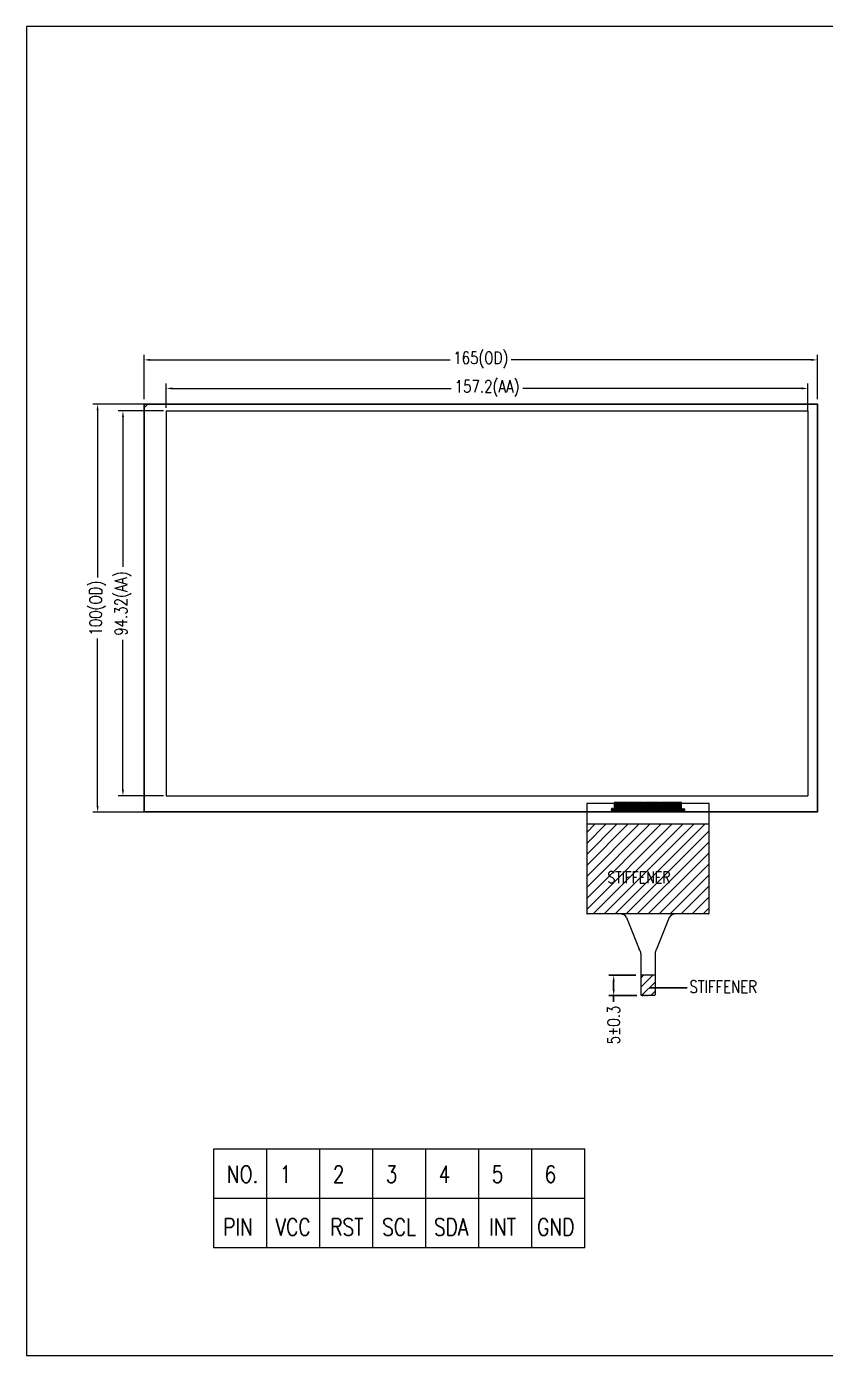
# Model space of a CAD drawing. Header units: millimetres. Extents: x 890 to 1366, y -60 to 266.
# Drawn here: x 889.9 to 1085.6, y -60.2 to 265.6 of the extents above; entities that cross this region are included whole.
import ezdxf

# ---------------------------------------------------------------- set-up
doc = ezdxf.new("R2010")
doc.units = ezdxf.units.MM
doc.header["$PDMODE"] = 3
doc.layers.get('0').update_dxf_attribs({"lineweight": 25})
doc.layers.add('1', color=2, linetype='Continuous', lineweight=5)
doc.layers.add('Dim', color=3, linetype='Continuous', lineweight=5)
for name, color, linetype in [('FPC', 3, 'Continuous'), ('ITO', 6, 'Continuous'), ('ito2', 10, 'Continuous'), ('Metal', 2, 'Continuous')]:
    doc.layers.add(name, color=color, linetype=linetype)
doc.styles.add('Romans', font='romans.shx', dxfattribs={"width": 0.8})
doc.dimstyles.new('Sintek', dxfattribs={"dimtxt": 3, "dimasz": 1.5, "dimexe": 1.2, "dimexo": 1.2, "dimgap": 0.575, "dimtad": 0, "dimdec": 4, "dimdsep": 46, "dimtxsty": 'Romans', "dimcen": 0, "dimclrd": 5, "dimclre": 5, "dimadec": 0, "dimazin": 2, "dimtfac": 0.7, "dimtdec": 4, "dimtofl": 0, "dimtmove": 0, "dimatfit": 3, "dimfxl": 1, "dimlwd": -1, "dimlwe": -1, "dimarcsym": 0})

# ---------------------------------------------------------------- blocks, each defined once
blk = doc.blocks.new('*D2')
at = {"layer": 'Defpoints', "color": 0, "lineweight": 18}
for p in [(1083.68, 183.88), (918.68, 173.05), (1083.68, 173.05)]:
    blk.add_point(p, dxfattribs=at)
at = {"layer": 'Dim', "color": 5}
for p, q in [((918.68, 174.25), (918.68, 185.08)), ((920.18, 183.88), (993.69, 183.88)), ((1082.18, 183.88), (1008.67, 183.88)), ((1083.68, 174.25), (1083.68, 185.08))]:
    blk.add_line(p, q, dxfattribs=at)
at = {"layer": 'Dim', "color": 5, "lineweight": 18}
for points in [[(920.18, 184.13), (920.18, 183.63), (918.68, 183.88)], [(1082.18, 184.13), (1082.18, 183.63), (1083.68, 183.88)]]:
    blk.add_solid(points, dxfattribs=at)
at = {"layer": 'Dim', "color": 0, "lineweight": 18, "insert": (1001.18, 183.88), "char_height": 3, "attachment_point": 5, "style": 'Romans'}
blk.add_mtext('165(OD)', dxfattribs=at)
blk = doc.blocks.new('*D3')
at = {"layer": 'Defpoints', "color": 0, "lineweight": 18}
for p in [(921.68, 173.05), (907.3, 73.05), (921.68, 73.05)]:
    blk.add_point(p, dxfattribs=at)
at = {"layer": 'Dim', "color": 5}
for p, q in [((920.48, 173.05), (906.1, 173.05)), ((907.3, 171.55), (907.3, 130.54)), ((907.3, 74.55), (907.3, 115.57)), ((920.48, 73.05), (906.1, 73.05))]:
    blk.add_line(p, q, dxfattribs=at)
at = {"layer": 'Dim', "color": 5, "lineweight": 18}
for points in [[(907.05, 171.55), (907.55, 171.55), (907.3, 173.05)], [(907.05, 74.55), (907.55, 74.55), (907.3, 73.05)]]:
    blk.add_solid(points, dxfattribs=at)
at = {"layer": 'Dim', "color": 0, "lineweight": 18, "insert": (907.3, 123.05), "char_height": 3, "attachment_point": 5, "rotation": 90, "style": 'Romans'}
blk.add_mtext('100(OD)', dxfattribs=at)
blk = doc.blocks.new('*D0')
at = {"layer": 'Defpoints', "color": 0, "lineweight": 18}
for p in [(924.63, 171.35), (913.51, 77.03), (924.68, 77.03)]:
    blk.add_point(p, dxfattribs=at)
at = {"layer": 'Dim', "color": 5}
for p, q in [((923.43, 171.35), (912.31, 171.35)), ((913.51, 169.85), (913.51, 133.17)), ((913.51, 78.53), (913.51, 115.22)), ((923.48, 77.03), (912.31, 77.03))]:
    blk.add_line(p, q, dxfattribs=at)
at = {"layer": 'Dim', "color": 5, "lineweight": 18}
for points in [[(913.26, 169.85), (913.76, 169.85), (913.51, 171.35)], [(913.26, 78.53), (913.76, 78.53), (913.51, 77.03)]]:
    blk.add_solid(points, dxfattribs=at)
at = {"layer": 'Dim', "color": 0, "lineweight": 18, "insert": (913.51, 124.19), "char_height": 3, "attachment_point": 5, "rotation": 90, "style": 'Romans'}
blk.add_mtext('94.32(AA)', dxfattribs=at)
blk = doc.blocks.new('*D1')
at = {"layer": 'Defpoints', "color": 0, "lineweight": 18}
for p in [(1081.32, 176.88), (924.12, 170.91), (1081.32, 170.05)]:
    blk.add_point(p, dxfattribs=at)
at = {"layer": 'Dim', "color": 5}
for p, q in [((924.12, 172.11), (924.12, 178.08)), ((925.62, 176.88), (993.92, 176.88)), ((1079.82, 176.88), (1011.52, 176.88)), ((1081.32, 171.25), (1081.32, 178.08))]:
    blk.add_line(p, q, dxfattribs=at)
at = {"layer": 'Dim', "color": 5, "lineweight": 18}
for points in [[(925.62, 177.13), (925.62, 176.63), (924.12, 176.88)], [(1079.82, 177.13), (1079.82, 176.63), (1081.32, 176.88)]]:
    blk.add_solid(points, dxfattribs=at)
at = {"layer": 'Dim', "color": 0, "lineweight": 18, "insert": (1002.72, 176.88), "char_height": 3, "attachment_point": 5, "style": 'Romans'}
blk.add_mtext('157.2(AA)', dxfattribs=at)
blk = doc.blocks.new('*D11')
at = {"layer": 'Defpoints', "color": 0, "lineweight": 18}
for p in [(1040.39, 33.05), (1033.75, 28.05), (1040.61, 28.05)]:
    blk.add_point(p, dxfattribs=at)
at = {"layer": 'ITO', "color": 5}
for p, q in [((1039.19, 33.05), (1032.55, 33.05)), ((1033.75, 31.55), (1033.75, 29.55)), ((1039.41, 28.05), (1032.55, 28.05)), ((1033.75, 28.05), (1033.75, 26.55))]:
    blk.add_line(p, q, dxfattribs=at)
at = {"layer": 'ITO', "color": 5, "lineweight": 18}
for points in [[(1033.5, 31.55), (1034, 31.55), (1033.75, 33.05)], [(1033.5, 29.55), (1034, 29.55), (1033.75, 28.05)]]:
    blk.add_solid(points, dxfattribs=at)
at = {"layer": 'ITO', "color": 0, "lineweight": 18, "insert": (1033.75, 20.84), "char_height": 3, "attachment_point": 5, "rotation": 90, "style": 'Romans'}
blk.add_mtext('5%%p0.3', dxfattribs=at)

msp = doc.modelspace()

# ---------------------------------------------------------------- hatches: boundary and pattern name
at = {"layer": 'ITO', "lineweight": 18}
h = msp.add_hatch(dxfattribs=at)
h.set_pattern_fill('ANSI31', color=256, scale=0.6, style=0)
h.paths.add_polyline_path([(1057.14332, 70.05453), (1027.14332, 70.05453), (1027.14332, 48.25453, 0.414213562), (1027.34332, 48.05453), (1035.30361, 48.05453), (1056.15591, 48.05453), (1056.94332, 48.05453, 0.414213562), (1057.14332, 48.25453)])
h = msp.add_hatch(dxfattribs=at)
h.set_pattern_fill('ANSI31', color=256, scale=0.5, style=0)
h.paths.add_polyline_path([(1043.89332, 33.05453), (1040.39332, 33.05453), (1040.39332, 28.25453, 0.414213562), (1040.59332, 28.05453), (1043.69332, 28.05453, 0.414213562), (1043.89332, 28.25453)])

# ---------------------------------------------------------------- linework, layer by layer
msp.add_lwpolyline([(918.68102, 73.05453), (918.68102, 173.05453), (1083.68102, 173.05453), (1083.68102, 73.05453)], close=True)
at = {"layer": '1', "color": 4}
for p, q in [((889.90356, 265.58236), (889.90356, -60.15532)), ((1365.85282, 265.58236), (889.90356, 265.58236)), ((889.90356, -60.15532), (1365.85282, -60.15532))]:
    msp.add_line(p, q, dxfattribs=at)
at = {"layer": 'FPC', "lineweight": 18}
for p, q in [((1057.14332, 75.15453), (1027.14332, 75.15453)), ((1027.14332, 75.15453), (1027.14332, 48.25453)), ((1057.14332, 48.25453), (1057.14332, 75.15453)), ((1035.30361, 48.05453), (1027.34332, 48.05453)), ((1036.93327, 47.21392), (1040.02299, 39.43858)), ((1047.35337, 47.21392), (1044.26366, 39.43858)), ((1056.94332, 48.05453), (1048.98304, 48.05453)), ((1040.39332, 38.27918), (1040.39332, 28.25453)), ((1043.89332, 38.27918), (1043.89332, 28.25453)), ((1043.89332, 33.05453), (1040.39332, 33.05453)), ((1043.69332, 28.05453), (1040.59332, 28.05453)), ((1040.76832, 28.05453), (1041.01832, 28.05453)), ((1041.26832, 28.05453), (1041.51832, 28.05453)), ((1041.76832, 28.05453), (1042.01832, 28.05453)), ((1042.51832, 28.05453), (1042.26832, 28.05453)), ((1043.01832, 28.05453), (1042.76832, 28.05453)), ((1043.51832, 28.05453), (1043.26832, 28.05453))]:
    msp.add_line(p, q, dxfattribs=at)
for centre, radius, start, end in [((1027.34332, 48.25453), 0.2, 180, 270), ((1035.30361, 46.05453), 2, 35.4292711, 90), ((1048.98304, 46.05453), 2, 90, 144.5707289), ((1056.94332, 48.25453), 0.2, 270, 0), ((1038.39332, 38.27918), 2, 0, 35.4292711), ((1045.89332, 38.27918), 2, 144.5707289, 180), ((1040.59332, 28.25453), 0.2, 180, 270), ((1043.69332, 28.25453), 0.2, 270, 0)]:
    msp.add_arc(centre, radius, start, end, dxfattribs=at)
at = {"layer": 'ITO', "lineweight": 18}
for p, q in [((924.12102, 171.35453), (1081.32102, 171.35453)), ((924.12102, 171.35453), (924.12102, 77.03453)), ((1081.32102, 171.35453), (1081.32102, 77.03453)), ((924.12102, 77.03453), (1081.32102, 77.03453)), ((1056.15591, 48.05453), (1030.12939, 48.05453)), ((935.78903, -9.51825), (1026.65221, -9.51825)), ((935.78903, -33.80842), (935.78903, -9.51825)), ((948.76948, -33.80842), (948.76948, -9.51825)), ((961.74994, -33.80842), (961.74994, -9.51825)), ((974.73039, -33.80842), (974.73039, -9.51825)), ((987.71085, -33.80842), (987.71085, -9.51825)), ((1000.6913, -33.80842), (1000.6913, -9.51825)), ((1013.67175, -33.80842), (1013.67175, -9.51825)), ((1026.65221, -33.80842), (1026.65221, -9.51825)), ((1026.65221, -21.66334), (935.78903, -21.66334)), ((1026.65221, -33.80842), (935.78903, -33.80842))]:
    msp.add_line(p, q, dxfattribs=at)
msp.add_lwpolyline([(918.68102, 173.05453), (1083.68102, 173.05453), (1083.68102, 73.05453), (918.68102, 73.05453)], close=True, dxfattribs=at)
msp.add_lwpolyline([(1057.14332, 70.05453), (1027.14332, 70.05453)], dxfattribs=at)
at = {"layer": 'ito2', "lineweight": 18}
for p, q in [((1034.62602, 75.35953), (1034.62102, 75.35953)), ((1034.62102, 75.35953), (1034.62102, 73.35453)), ((1034.78102, 75.35953), (1034.77602, 75.35953)), ((1034.78102, 73.35453), (1034.78102, 75.35953)), ((1034.86602, 75.35953), (1034.86102, 75.35953)), ((1034.86102, 75.35953), (1034.86102, 73.35453)), ((1035.02102, 75.35953), (1035.01602, 75.35953)), ((1035.02102, 73.35453), (1035.02102, 75.35953)), ((1035.10102, 73.35453), (1035.10102, 75.35953)), ((1035.10102, 75.35953), (1035.10602, 75.35953)), ((1035.25602, 75.35953), (1035.26102, 75.35953)), ((1035.26102, 75.35953), (1035.26102, 73.35453)), ((1035.34102, 73.35453), (1035.34102, 75.35953)), ((1035.34102, 75.35953), (1035.34602, 75.35953)), ((1035.49602, 75.35953), (1035.50102, 75.35953)), ((1035.50102, 75.35953), (1035.50102, 73.35453)), ((1035.58102, 73.35453), (1035.58102, 75.35953)), ((1035.58102, 75.35953), (1035.58602, 75.35953)), ((1035.73602, 75.35953), (1035.74102, 75.35953)), ((1035.74102, 75.35953), (1035.74102, 73.35453)), ((1035.82102, 73.35453), (1035.82102, 75.35953)), ((1035.82102, 75.35953), (1035.82602, 75.35953)), ((1035.97602, 75.35953), (1035.98102, 75.35953)), ((1035.98102, 75.35953), (1035.98102, 73.35453)), ((1036.06102, 73.35453), (1036.06102, 75.35953)), ((1036.06102, 75.35953), (1036.06602, 75.35953)), ((1036.21602, 75.35953), (1036.22102, 75.35953)), ((1036.22102, 75.35953), (1036.22102, 73.35453)), ((1036.30102, 73.35453), (1036.30102, 75.35953)), ((1036.30102, 75.35953), (1036.30602, 75.35953)), ((1036.45602, 75.35953), (1036.46102, 75.35953)), ((1036.46102, 75.35953), (1036.46102, 73.35453)), ((1036.54102, 73.35453), (1036.54102, 75.35953)), ((1036.54102, 75.35953), (1036.54602, 75.35953)), ((1036.69602, 75.35953), (1036.70102, 75.35953)), ((1036.70102, 75.35953), (1036.70102, 73.35453)), ((1036.78102, 73.35453), (1036.78102, 75.35953)), ((1036.78102, 75.35953), (1036.78602, 75.35953)), ((1036.93602, 75.35953), (1036.94102, 75.35953)), ((1036.94102, 75.35953), (1036.94102, 73.35453)), ((1037.02102, 73.35453), (1037.02102, 75.35953)), ((1037.02102, 75.35953), (1037.02602, 75.35953)), ((1037.17602, 75.35953), (1037.18102, 75.35953)), ((1037.18102, 75.35953), (1037.18102, 73.35453)), ((1037.26102, 73.35453), (1037.26102, 75.35953)), ((1037.26102, 75.35953), (1037.26602, 75.35953)), ((1037.41602, 75.35953), (1037.42102, 75.35953)), ((1037.42102, 75.35953), (1037.42102, 73.35453)), ((1037.50102, 73.35453), (1037.50102, 75.35953)), ((1037.50102, 75.35953), (1037.50602, 75.35953)), ((1037.65602, 75.35953), (1037.66102, 75.35953)), ((1037.66102, 75.35953), (1037.66102, 73.35453)), ((1037.74102, 73.35453), (1037.74102, 75.35953)), ((1037.74102, 75.35953), (1037.74602, 75.35953)), ((1037.89602, 75.35953), (1037.90102, 75.35953)), ((1037.90102, 75.35953), (1037.90102, 73.35453)), ((1037.98102, 73.35453), (1037.98102, 75.35953)), ((1037.98102, 75.35953), (1037.98602, 75.35953)), ((1038.13602, 75.35953), (1038.14102, 75.35953)), ((1038.14102, 75.35953), (1038.14102, 73.35453)), ((1038.22102, 73.35453), (1038.22102, 75.35953)), ((1038.22102, 75.35953), (1038.22602, 75.35953)), ((1038.37602, 75.35953), (1038.38102, 75.35953)), ((1038.38102, 75.35953), (1038.38102, 73.35453)), ((1038.46102, 73.35453), (1038.46102, 75.35953)), ((1038.46102, 75.35953), (1038.46602, 75.35953)), ((1038.61602, 75.35953), (1038.62102, 75.35953)), ((1038.62102, 75.35953), (1038.62102, 73.35453)), ((1038.70102, 73.35453), (1038.70102, 75.35953)), ((1038.70102, 75.35953), (1038.70602, 75.35953)), ((1038.85602, 75.35953), (1038.86102, 75.35953)), ((1038.86102, 75.35953), (1038.86102, 73.35453)), ((1038.94102, 73.35453), (1038.94102, 75.35953)), ((1038.94102, 75.35953), (1038.94602, 75.35953)), ((1039.09602, 75.35953), (1039.10102, 75.35953)), ((1039.10102, 75.35953), (1039.10102, 73.35453)), ((1039.18102, 73.35453), (1039.18102, 75.35953)), ((1039.18102, 75.35953), (1039.18602, 75.35953)), ((1039.33602, 75.35953), (1039.34102, 75.35953)), ((1039.34102, 75.35953), (1039.34102, 73.35453)), ((1039.42102, 73.35453), (1039.42102, 75.35953)), ((1039.42102, 75.35953), (1039.42602, 75.35953)), ((1039.57602, 75.35953), (1039.58102, 75.35953)), ((1039.58102, 75.35953), (1039.58102, 73.35453)), ((1039.66102, 73.35453), (1039.66102, 75.35953)), ((1039.66102, 75.35953), (1039.66602, 75.35953)), ((1039.81602, 75.35953), (1039.82102, 75.35953)), ((1039.82102, 75.35953), (1039.82102, 73.35453)), ((1039.90102, 73.35453), (1039.90102, 75.35953)), ((1039.90102, 75.35953), (1039.90602, 75.35953)), ((1040.05602, 75.35953), (1040.06102, 75.35953)), ((1040.06102, 75.35953), (1040.06102, 73.35453)), ((1040.14602, 75.35953), (1040.14102, 75.35953)), ((1040.14102, 75.35953), (1040.14102, 73.35453)), ((1040.30102, 75.35953), (1040.29602, 75.35953)), ((1040.30102, 73.35453), (1040.30102, 75.35953)), ((1040.38102, 73.35453), (1040.38102, 75.35953)), ((1040.38102, 75.35953), (1040.38602, 75.35953)), ((1040.53602, 75.35953), (1040.54102, 75.35953)), ((1040.54102, 75.35953), (1040.54102, 73.35453)), ((1040.62102, 73.35453), (1040.62102, 75.35953)), ((1040.62102, 75.35953), (1040.62602, 75.35953)), ((1040.77602, 75.35953), (1040.78102, 75.35953)), ((1040.78102, 75.35953), (1040.78102, 73.35453)), ((1040.86102, 73.35453), (1040.86102, 75.35953)), ((1040.86102, 75.35953), (1040.86602, 75.35953)), ((1041.01602, 75.35953), (1041.02102, 75.35953)), ((1041.02102, 75.35953), (1041.02102, 73.35453)), ((1041.10102, 73.35453), (1041.10102, 75.35953)), ((1041.10102, 75.35953), (1041.10602, 75.35953)), ((1041.25602, 75.35953), (1041.26102, 75.35953)), ((1041.26102, 75.35953), (1041.26102, 73.35453)), ((1041.34102, 73.35453), (1041.34102, 75.35953)), ((1041.34102, 75.35953), (1041.34602, 75.35953)), ((1041.49602, 75.35953), (1041.50102, 75.35953)), ((1041.50102, 75.35953), (1041.50102, 73.35453)), ((1041.58102, 73.35453), (1041.58102, 75.35953)), ((1041.58102, 75.35953), (1041.58602, 75.35953)), ((1041.73602, 75.35953), (1041.74102, 75.35953)), ((1041.74102, 75.35953), (1041.74102, 73.35453)), ((1041.82102, 73.35453), (1041.82102, 75.35953)), ((1041.82102, 75.35953), (1041.82602, 75.35953)), ((1041.97602, 75.35953), (1041.98102, 75.35953)), ((1041.98102, 75.35953), (1041.98102, 73.35453)), ((1042.06602, 75.35953), (1042.06102, 75.35953)), ((1042.06102, 75.35953), (1042.06102, 73.35453)), ((1042.22102, 75.35953), (1042.21602, 75.35953)), ((1042.22102, 73.35453), (1042.22102, 75.35953)), ((1042.30602, 75.35953), (1042.30102, 75.35953)), ((1042.30102, 75.35953), (1042.30102, 73.35453)), ((1042.46102, 75.35953), (1042.45602, 75.35953)), ((1042.46102, 73.35453), (1042.46102, 75.35953)), ((1042.54602, 75.35953), (1042.54102, 75.35953)), ((1042.54102, 75.35953), (1042.54102, 73.35453)), ((1042.70102, 75.35953), (1042.69602, 75.35953)), ((1042.70102, 73.35453), (1042.70102, 75.35953)), ((1042.78602, 75.35953), (1042.78102, 75.35953)), ((1042.78102, 75.35953), (1042.78102, 73.35453)), ((1042.94102, 75.35953), (1042.93602, 75.35953)), ((1042.94102, 73.35453), (1042.94102, 75.35953)), ((1043.02602, 75.35953), (1043.02102, 75.35953)), ((1043.02102, 75.35953), (1043.02102, 73.35453)), ((1043.18102, 75.35953), (1043.17602, 75.35953)), ((1043.18102, 73.35453), (1043.18102, 75.35953)), ((1043.26602, 75.35953), (1043.26102, 75.35953)), ((1043.26102, 75.35953), (1043.26102, 73.35453)), ((1043.42102, 75.35953), (1043.41602, 75.35953)), ((1043.42102, 73.35453), (1043.42102, 75.35953)), ((1043.50602, 75.35953), (1043.50102, 75.35953)), ((1043.50102, 75.35953), (1043.50102, 73.35453)), ((1043.66102, 75.35953), (1043.65602, 75.35953)), ((1043.66102, 73.35453), (1043.66102, 75.35953)), ((1043.74602, 75.35953), (1043.74102, 75.35953)), ((1043.74102, 75.35953), (1043.74102, 73.35453)), ((1043.90102, 75.35953), (1043.89602, 75.35953)), ((1043.90102, 73.35453), (1043.90102, 75.35953)), ((1043.98602, 75.35953), (1043.98102, 75.35953)), ((1043.98102, 75.35953), (1043.98102, 73.35453)), ((1044.14102, 75.35953), (1044.13602, 75.35953)), ((1044.14102, 73.35453), (1044.14102, 75.35953)), ((1044.22602, 75.35953), (1044.22102, 75.35953)), ((1044.22102, 75.35953), (1044.22102, 73.35453)), ((1044.38102, 75.35953), (1044.37602, 75.35953)), ((1044.38102, 73.35453), (1044.38102, 75.35953)), ((1044.46602, 75.35953), (1044.46102, 75.35953)), ((1044.46102, 75.35953), (1044.46102, 73.35453)), ((1044.62102, 75.35953), (1044.61602, 75.35953)), ((1044.62102, 73.35453), (1044.62102, 75.35953)), ((1044.70102, 73.35453), (1044.70102, 75.35953)), ((1044.70102, 75.35953), (1044.70602, 75.35953)), ((1044.85602, 75.35953), (1044.86102, 75.35953)), ((1044.86102, 75.35953), (1044.86102, 73.35453)), ((1044.94102, 73.35453), (1044.94102, 75.35953)), ((1044.94102, 75.35953), (1044.94602, 75.35953)), ((1045.09602, 75.35953), (1045.10102, 75.35953)), ((1045.10102, 75.35953), (1045.10102, 73.35453)), ((1045.18102, 73.35453), (1045.18102, 75.35953)), ((1045.18102, 75.35953), (1045.18602, 75.35953)), ((1045.33602, 75.35953), (1045.34102, 75.35953)), ((1045.34102, 75.35953), (1045.34102, 73.35453)), ((1045.42102, 73.35453), (1045.42102, 75.35953)), ((1045.42102, 75.35953), (1045.42602, 75.35953)), ((1045.57602, 75.35953), (1045.58102, 75.35953)), ((1045.58102, 75.35953), (1045.58102, 73.35453)), ((1045.66102, 73.35453), (1045.66102, 75.35953)), ((1045.66102, 75.35953), (1045.66602, 75.35953)), ((1045.81602, 75.35953), (1045.82102, 75.35953)), ((1045.82102, 75.35953), (1045.82102, 73.35453)), ((1045.90102, 73.35453), (1045.90102, 75.35953)), ((1045.90102, 75.35953), (1045.90602, 75.35953)), ((1046.05602, 75.35953), (1046.06102, 75.35953)), ((1046.06102, 75.35953), (1046.06102, 73.35453)), ((1046.14102, 73.35453), (1046.14102, 75.35953)), ((1046.14102, 75.35953), (1046.14602, 75.35953)), ((1046.29602, 75.35953), (1046.30102, 75.35953)), ((1046.30102, 75.35953), (1046.30102, 73.35453)), ((1046.38102, 73.35453), (1046.38102, 75.35953)), ((1046.38102, 75.35953), (1046.38602, 75.35953)), ((1046.53602, 75.35953), (1046.54102, 75.35953)), ((1046.54102, 75.35953), (1046.54102, 73.35453)), ((1046.62102, 73.35453), (1046.62102, 75.35953)), ((1046.62102, 75.35953), (1046.62602, 75.35953)), ((1046.77602, 75.35953), (1046.78102, 75.35953)), ((1046.78102, 75.35953), (1046.78102, 73.35453)), ((1034.62102, 73.35453), (1034.78102, 73.35453)), ((1034.86102, 73.35453), (1035.02102, 73.35453)), ((1035.26102, 73.35453), (1035.10102, 73.35453)), ((1035.50102, 73.35453), (1035.34102, 73.35453)), ((1035.74102, 73.35453), (1035.58102, 73.35453)), ((1035.98102, 73.35453), (1035.82102, 73.35453)), ((1036.22102, 73.35453), (1036.06102, 73.35453)), ((1036.46102, 73.35453), (1036.30102, 73.35453)), ((1036.70102, 73.35453), (1036.54102, 73.35453)), ((1036.94102, 73.35453), (1036.78102, 73.35453)), ((1037.18102, 73.35453), (1037.02102, 73.35453)), ((1037.42102, 73.35453), (1037.26102, 73.35453)), ((1037.66102, 73.35453), (1037.50102, 73.35453)), ((1037.90102, 73.35453), (1037.74102, 73.35453)), ((1038.14102, 73.35453), (1037.98102, 73.35453)), ((1038.38102, 73.35453), (1038.22102, 73.35453)), ((1038.62102, 73.35453), (1038.46102, 73.35453)), ((1038.86102, 73.35453), (1038.70102, 73.35453)), ((1039.10102, 73.35453), (1038.94102, 73.35453)), ((1039.34102, 73.35453), (1039.18102, 73.35453)), ((1039.58102, 73.35453), (1039.42102, 73.35453)), ((1039.82102, 73.35453), (1039.66102, 73.35453)), ((1040.06102, 73.35453), (1039.90102, 73.35453)), ((1040.14102, 73.35453), (1040.30102, 73.35453)), ((1040.54102, 73.35453), (1040.38102, 73.35453)), ((1040.78102, 73.35453), (1040.62102, 73.35453)), ((1041.02102, 73.35453), (1040.86102, 73.35453)), ((1041.26102, 73.35453), (1041.10102, 73.35453)), ((1041.50102, 73.35453), (1041.34102, 73.35453)), ((1041.74102, 73.35453), (1041.58102, 73.35453)), ((1041.98102, 73.35453), (1041.82102, 73.35453)), ((1042.06102, 73.35453), (1042.22102, 73.35453)), ((1042.30102, 73.35453), (1042.46102, 73.35453)), ((1042.54102, 73.35453), (1042.70102, 73.35453)), ((1042.78102, 73.35453), (1042.94102, 73.35453)), ((1043.02102, 73.35453), (1043.18102, 73.35453)), ((1043.26102, 73.35453), (1043.42102, 73.35453)), ((1043.50102, 73.35453), (1043.66102, 73.35453)), ((1043.74102, 73.35453), (1043.90102, 73.35453)), ((1043.98102, 73.35453), (1044.14102, 73.35453)), ((1044.22102, 73.35453), (1044.38102, 73.35453)), ((1044.46102, 73.35453), (1044.62102, 73.35453)), ((1044.86102, 73.35453), (1044.70102, 73.35453)), ((1045.10102, 73.35453), (1044.94102, 73.35453)), ((1045.34102, 73.35453), (1045.18102, 73.35453)), ((1045.58102, 73.35453), (1045.42102, 73.35453)), ((1045.82102, 73.35453), (1045.66102, 73.35453)), ((1046.06102, 73.35453), (1045.90102, 73.35453)), ((1046.30102, 73.35453), (1046.14102, 73.35453)), ((1046.54102, 73.35453), (1046.38102, 73.35453)), ((1046.78102, 73.35453), (1046.62102, 73.35453))]:
    msp.add_line(p, q, dxfattribs=at)
for points in [[(918.73102, 173.00453), (919.63102, 173.00453), (918.73102, 172.10453)], [(1033.90102, 75.35453), (1033.90102, 73.35453), (1034.06102, 73.35453), (1034.06102, 75.35453)], [(1034.14102, 75.35453), (1034.14102, 73.35453), (1034.30102, 73.35453), (1034.30102, 75.35453)], [(1034.38102, 75.35453), (1034.38102, 73.35453), (1034.54102, 73.35453), (1034.54102, 75.35453)], [(1034.77602, 73.35953), (1034.77602, 75.35453), (1034.62602, 75.35453), (1034.62602, 73.35953)], [(1035.01602, 73.35953), (1035.01602, 75.35453), (1034.86602, 75.35453), (1034.86602, 73.35953)], [(1035.25602, 73.35953), (1035.25602, 75.35453), (1035.10602, 75.35453), (1035.10602, 73.35953)], [(1035.49602, 73.35953), (1035.49602, 75.35453), (1035.34602, 75.35453), (1035.34602, 73.35953)], [(1035.73602, 73.35953), (1035.73602, 75.35453), (1035.58602, 75.35453), (1035.58602, 73.35953)], [(1035.97602, 73.35953), (1035.97602, 75.35453), (1035.82602, 75.35453), (1035.82602, 73.35953)], [(1036.21602, 73.35953), (1036.21602, 75.35453), (1036.06602, 75.35453), (1036.06602, 73.35953)], [(1036.45602, 73.35953), (1036.45602, 75.35453), (1036.30602, 75.35453), (1036.30602, 73.35953)], [(1036.69602, 73.35953), (1036.69602, 75.35453), (1036.54602, 75.35453), (1036.54602, 73.35953)], [(1036.93602, 73.35953), (1036.93602, 75.35453), (1036.78602, 75.35453), (1036.78602, 73.35953)], [(1037.17602, 73.35953), (1037.17602, 75.35453), (1037.02602, 75.35453), (1037.02602, 73.35953)], [(1037.41602, 73.35953), (1037.41602, 75.35453), (1037.26602, 75.35453), (1037.26602, 73.35953)], [(1037.65602, 73.35953), (1037.65602, 75.35453), (1037.50602, 75.35453), (1037.50602, 73.35953)], [(1037.89602, 73.35953), (1037.89602, 75.35453), (1037.74602, 75.35453), (1037.74602, 73.35953)], [(1038.13602, 73.35953), (1038.13602, 75.35453), (1037.98602, 75.35453), (1037.98602, 73.35953)], [(1038.37602, 73.35953), (1038.37602, 75.35453), (1038.22602, 75.35453), (1038.22602, 73.35953)], [(1038.61602, 73.35953), (1038.61602, 75.35453), (1038.46602, 75.35453), (1038.46602, 73.35953)], [(1038.85602, 73.35953), (1038.85602, 75.35453), (1038.70602, 75.35453), (1038.70602, 73.35953)], [(1039.09602, 73.35953), (1039.09602, 75.35453), (1038.94602, 75.35453), (1038.94602, 73.35953)], [(1039.33602, 73.35953), (1039.33602, 75.35453), (1039.18602, 75.35453), (1039.18602, 73.35953)], [(1039.57602, 73.35953), (1039.57602, 75.35453), (1039.42602, 75.35453), (1039.42602, 73.35953)], [(1039.81602, 73.35953), (1039.81602, 75.35453), (1039.66602, 75.35453), (1039.66602, 73.35953)], [(1040.05602, 73.35953), (1040.05602, 75.35453), (1039.90602, 75.35453), (1039.90602, 73.35953)], [(1040.29602, 73.35953), (1040.29602, 75.35453), (1040.14602, 75.35453), (1040.14602, 73.35953)], [(1040.53602, 73.35953), (1040.53602, 75.35453), (1040.38602, 75.35453), (1040.38602, 73.35953)], [(1040.77602, 73.35953), (1040.77602, 75.35453), (1040.62602, 75.35453), (1040.62602, 73.35953)], [(1041.01602, 73.35953), (1041.01602, 75.35453), (1040.86602, 75.35453), (1040.86602, 73.35953)], [(1041.25602, 73.35953), (1041.25602, 75.35453), (1041.10602, 75.35453), (1041.10602, 73.35953)], [(1041.49602, 73.35953), (1041.49602, 75.35453), (1041.34602, 75.35453), (1041.34602, 73.35953)], [(1041.73602, 73.35953), (1041.73602, 75.35453), (1041.58602, 75.35453), (1041.58602, 73.35953)], [(1041.97602, 73.35953), (1041.97602, 75.35453), (1041.82602, 75.35453), (1041.82602, 73.35953)], [(1042.21602, 73.35953), (1042.21602, 75.35453), (1042.06602, 75.35453), (1042.06602, 73.35953)], [(1042.45602, 73.35953), (1042.45602, 75.35453), (1042.30602, 75.35453), (1042.30602, 73.35953)], [(1042.69602, 73.35953), (1042.69602, 75.35453), (1042.54602, 75.35453), (1042.54602, 73.35953)], [(1042.93602, 73.35953), (1042.93602, 75.35453), (1042.78602, 75.35453), (1042.78602, 73.35953)], [(1043.17602, 73.35953), (1043.17602, 75.35453), (1043.02602, 75.35453), (1043.02602, 73.35953)], [(1043.41602, 73.35953), (1043.41602, 75.35453), (1043.26602, 75.35453), (1043.26602, 73.35953)], [(1043.65602, 73.35953), (1043.65602, 75.35453), (1043.50602, 75.35453), (1043.50602, 73.35953)], [(1043.89602, 73.35953), (1043.89602, 75.35453), (1043.74602, 75.35453), (1043.74602, 73.35953)], [(1044.13602, 73.35953), (1044.13602, 75.35453), (1043.98602, 75.35453), (1043.98602, 73.35953)], [(1044.37602, 73.35953), (1044.37602, 75.35453), (1044.22602, 75.35453), (1044.22602, 73.35953)], [(1044.61602, 73.35953), (1044.61602, 75.35453), (1044.46602, 75.35453), (1044.46602, 73.35953)], [(1044.85602, 73.35953), (1044.85602, 75.35453), (1044.70602, 75.35453), (1044.70602, 73.35953)], [(1045.09602, 73.35953), (1045.09602, 75.35453), (1044.94602, 75.35453), (1044.94602, 73.35953)], [(1045.33602, 73.35953), (1045.33602, 75.35453), (1045.18602, 75.35453), (1045.18602, 73.35953)], [(1045.57602, 73.35953), (1045.57602, 75.35453), (1045.42602, 75.35453), (1045.42602, 73.35953)], [(1045.81602, 73.35953), (1045.81602, 75.35453), (1045.66602, 75.35453), (1045.66602, 73.35953)], [(1046.05602, 73.35953), (1046.05602, 75.35453), (1045.90602, 75.35453), (1045.90602, 73.35953)], [(1046.29602, 73.35953), (1046.29602, 75.35453), (1046.14602, 75.35453), (1046.14602, 73.35953)], [(1046.53602, 73.35953), (1046.53602, 75.35453), (1046.38602, 75.35453), (1046.38602, 73.35953)], [(1046.77602, 73.35953), (1046.77602, 75.35453), (1046.62602, 75.35453), (1046.62602, 73.35953)], [(1046.86102, 75.35453), (1046.86102, 73.35453), (1047.02102, 73.35453), (1047.02102, 75.35453)], [(1047.10102, 75.35453), (1047.10102, 73.35453), (1047.26102, 73.35453), (1047.26102, 75.35453)], [(1047.34102, 75.35453), (1047.34102, 73.35453), (1047.50102, 73.35453), (1047.50102, 75.35453)], [(1047.58102, 75.35453), (1047.58102, 73.35453), (1047.74102, 73.35453), (1047.74102, 75.35453)], [(1047.82102, 75.35453), (1047.82102, 73.35453), (1047.98102, 73.35453), (1047.98102, 75.35453)], [(1048.06102, 75.35453), (1048.06102, 73.35453), (1048.22102, 73.35453), (1048.22102, 75.35453)], [(1048.30102, 75.35453), (1048.30102, 73.35453), (1048.46102, 73.35453), (1048.46102, 75.35453)], [(1048.54102, 75.35453), (1048.54102, 73.35453), (1048.70102, 73.35453), (1048.70102, 75.35453)], [(1048.78102, 75.35453), (1048.78102, 73.35453), (1048.94102, 73.35453), (1048.94102, 75.35453)], [(1049.02102, 75.35453), (1049.02102, 73.35453), (1049.18102, 73.35453), (1049.18102, 75.35453)], [(1049.26102, 75.35453), (1049.26102, 73.35453), (1049.42102, 73.35453), (1049.42102, 75.35453)], [(1049.50102, 75.35453), (1049.50102, 73.35453), (1049.66102, 73.35453), (1049.66102, 75.35453)], [(1049.74102, 75.35453), (1049.74102, 73.35453), (1049.90102, 73.35453), (1049.90102, 75.35453)], [(1049.98102, 75.35453), (1049.98102, 73.35453), (1050.14102, 73.35453), (1050.14102, 75.35453)], [(1050.22102, 75.35453), (1050.22102, 73.35453), (1050.38102, 73.35453), (1050.38102, 75.35453)], [(1033.33902, 73.89633), (1033.30402, 73.88223), (1033.27122, 73.86373), (1033.24132, 73.84083), (1033.21462, 73.81423), (1033.19182, 73.78423), (1033.17322, 73.75153), (1033.15922, 73.71653), (1033.15002, 73.68003), (1033.37552, 73.68003), (1033.37552, 73.90553)], [(1033.37552, 73.58003), (1033.15002, 73.58003), (1033.15922, 73.54343), (1033.17322, 73.50853), (1033.19182, 73.47573), (1033.21462, 73.44583), (1033.24132, 73.41913), (1033.27122, 73.39633), (1033.30402, 73.37773), (1033.33902, 73.36373), (1033.37552, 73.35453)], [(1033.47552, 73.68003), (1033.70102, 73.68003), (1033.69182, 73.71653), (1033.67782, 73.75153), (1033.65922, 73.78423), (1033.63642, 73.81423), (1033.60972, 73.84083), (1033.57982, 73.86373), (1033.54702, 73.88223), (1033.51202, 73.89633), (1033.47552, 73.90553)], [(1033.51202, 73.36373), (1033.54702, 73.37773), (1033.57982, 73.39633), (1033.60972, 73.41913), (1033.63642, 73.44583), (1033.65922, 73.47573), (1033.67782, 73.50853), (1033.69182, 73.54343), (1033.70102, 73.58003), (1033.47552, 73.58003), (1033.47552, 73.35453)], [(1050.80652, 73.68003), (1050.58102, 73.68003), (1050.59022, 73.71653), (1050.60422, 73.75153), (1050.62282, 73.78423), (1050.64562, 73.81423), (1050.67232, 73.84083), (1050.70222, 73.86373), (1050.73502, 73.88223), (1050.77002, 73.89633), (1050.80652, 73.90553)], [(1050.77002, 73.36373), (1050.73502, 73.37773), (1050.70222, 73.39633), (1050.67232, 73.41913), (1050.64562, 73.44583), (1050.62282, 73.47573), (1050.60422, 73.50853), (1050.59022, 73.54343), (1050.58102, 73.58003), (1050.80652, 73.58003), (1050.80652, 73.35453)], [(1050.94302, 73.89633), (1050.97802, 73.88223), (1051.01082, 73.86373), (1051.04072, 73.84083), (1051.06742, 73.81423), (1051.09022, 73.78423), (1051.10882, 73.75153), (1051.12282, 73.71653), (1051.13202, 73.68003), (1050.90652, 73.68003), (1050.90652, 73.90553)], [(1050.90652, 73.58003), (1051.13202, 73.58003), (1051.12282, 73.54343), (1051.10882, 73.50853), (1051.09022, 73.47573), (1051.06742, 73.44583), (1051.04072, 73.41913), (1051.01082, 73.39633), (1050.97802, 73.37773), (1050.94302, 73.36373), (1050.90652, 73.35453)]]:
    msp.add_lwpolyline(points, close=True, dxfattribs=at)
at = {"layer": 'Metal', "lineweight": 18}
for points in [[(918.73102, 173.00453), (919.63102, 173.00453), (918.73102, 172.10453)], [(1033.90102, 75.35453), (1033.90102, 73.35453), (1034.06102, 73.35453), (1034.06102, 75.35453)], [(1034.14102, 75.35453), (1034.14102, 73.35453), (1034.30102, 73.35453), (1034.30102, 75.35453)], [(1034.38102, 75.35453), (1034.38102, 73.35453), (1034.54102, 73.35453), (1034.54102, 75.35453)], [(1046.86102, 75.35453), (1046.86102, 73.35453), (1047.02102, 73.35453), (1047.02102, 75.35453)], [(1047.10102, 75.35453), (1047.10102, 73.35453), (1047.26102, 73.35453), (1047.26102, 75.35453)], [(1047.34102, 75.35453), (1047.34102, 73.35453), (1047.50102, 73.35453), (1047.50102, 75.35453)], [(1047.58102, 75.35453), (1047.58102, 73.35453), (1047.74102, 73.35453), (1047.74102, 75.35453)], [(1047.82102, 75.35453), (1047.82102, 73.35453), (1047.98102, 73.35453), (1047.98102, 75.35453)], [(1048.06102, 75.35453), (1048.06102, 73.35453), (1048.22102, 73.35453), (1048.22102, 75.35453)], [(1048.30102, 75.35453), (1048.30102, 73.35453), (1048.46102, 73.35453), (1048.46102, 75.35453)], [(1048.54102, 75.35453), (1048.54102, 73.35453), (1048.70102, 73.35453), (1048.70102, 75.35453)], [(1048.78102, 75.35453), (1048.78102, 73.35453), (1048.94102, 73.35453), (1048.94102, 75.35453)], [(1049.02102, 75.35453), (1049.02102, 73.35453), (1049.18102, 73.35453), (1049.18102, 75.35453)], [(1049.26102, 75.35453), (1049.26102, 73.35453), (1049.42102, 73.35453), (1049.42102, 75.35453)], [(1049.50102, 75.35453), (1049.50102, 73.35453), (1049.66102, 73.35453), (1049.66102, 75.35453)], [(1049.74102, 75.35453), (1049.74102, 73.35453), (1049.90102, 73.35453), (1049.90102, 75.35453)], [(1049.98102, 75.35453), (1049.98102, 73.35453), (1050.14102, 73.35453), (1050.14102, 75.35453)], [(1050.22102, 75.35453), (1050.22102, 73.35453), (1050.38102, 73.35453), (1050.38102, 75.35453)], [(1033.27122, 73.86373), (1033.24132, 73.84083), (1033.21462, 73.81423), (1033.19182, 73.78423), (1033.17322, 73.75153), (1033.15922, 73.71653), (1033.15002, 73.68003), (1033.37552, 73.68003), (1033.37552, 73.90553), (1033.33902, 73.89633), (1033.30402, 73.88223)], [(1033.15922, 73.54343), (1033.17322, 73.50853), (1033.19182, 73.47573), (1033.21462, 73.44583), (1033.24132, 73.41913), (1033.27122, 73.39633), (1033.30402, 73.37773), (1033.33902, 73.36373), (1033.37552, 73.35453), (1033.37552, 73.58003), (1033.15002, 73.58003)], [(1033.69182, 73.71653), (1033.67782, 73.75153), (1033.65922, 73.78423), (1033.63642, 73.81423), (1033.60972, 73.84083), (1033.57982, 73.86373), (1033.54702, 73.88223), (1033.51202, 73.89633), (1033.47552, 73.90553), (1033.47552, 73.68003), (1033.70102, 73.68003)], [(1033.57982, 73.39633), (1033.60972, 73.41913), (1033.63642, 73.44583), (1033.65922, 73.47573), (1033.67782, 73.50853), (1033.69182, 73.54343), (1033.70102, 73.58003), (1033.47552, 73.58003), (1033.47552, 73.35453), (1033.51202, 73.36373), (1033.54702, 73.37773)], [(1050.58102, 73.68003), (1050.59022, 73.71653), (1050.60422, 73.75153), (1050.62282, 73.78423), (1050.64562, 73.81423), (1050.67232, 73.84083), (1050.70222, 73.86373), (1050.73502, 73.88223), (1050.77002, 73.89633), (1050.80652, 73.90553), (1050.80652, 73.68003)], [(1050.73502, 73.37773), (1050.70222, 73.39633), (1050.67232, 73.41913), (1050.64562, 73.44583), (1050.62282, 73.47573), (1050.60422, 73.50853), (1050.59022, 73.54343), (1050.58102, 73.58003), (1050.80652, 73.58003), (1050.80652, 73.35453), (1050.77002, 73.36373)], [(1050.97802, 73.88223), (1051.01082, 73.86373), (1051.04072, 73.84083), (1051.06742, 73.81423), (1051.09022, 73.78423), (1051.10882, 73.75153), (1051.12282, 73.71653), (1051.13202, 73.68003), (1050.90652, 73.68003), (1050.90652, 73.90553), (1050.94302, 73.89633)], [(1051.13202, 73.58003), (1051.12282, 73.54343), (1051.10882, 73.50853), (1051.09022, 73.47573), (1051.06742, 73.44583), (1051.04072, 73.41913), (1051.01082, 73.39633), (1050.97802, 73.37773), (1050.94302, 73.36373), (1050.90652, 73.35453), (1050.90652, 73.58003)]]:
    msp.add_lwpolyline(points, close=True, dxfattribs=at)

# ---------------------------------------------------------------- texts
at = {"layer": 'ITO', "lineweight": 18, "style": 'Romans', "width": 0.8}
for s, height, p in [('STIFFENER', 2.793009, (1032.2244, 55.64356)), ('NO.', 4.169317, (938.96045, -17.82896)), ('1', 4.16932, (951.9409, -17.82896)), ('2', 4.16932, (964.92135, -17.82896)), ('3', 4.16932, (977.90181, -17.82896)), ('4', 4.16932, (990.88226, -17.82896)), ('5', 4.16932, (1003.86272, -17.82896)), ('6', 4.16932, (1016.84317, -17.82896)), ('PIN', 4.169317, (938.07156, -30.75349)), ('VCC', 4.169317, (950.91407, -30.75349)), ('RST', 4.169317, (964.30835, -30.75349)), ('SCL', 4.169317, (977.01292, -30.75349)), ('SDA', 4.169317, (989.71749, -30.75349)), ('INT', 4.169317, (1003.24971, -30.75349)), ('GND', 4.169317, (1014.98868, -30.75349))]:
    msp.add_text(s, height=height, dxfattribs=at).set_placement(p)
at = {"layer": 'ITO', "lineweight": 18, "insert": (1052.32075, 31.73517), "char_height": 3, "attachment_point": 1, "style": 'Romans'}
msp.add_mtext('STIFFENER', dxfattribs=at)

# ---------------------------------------------------------------- dimensions: what is measured, and where the dimension line sits
at = {"layer": 'Dim', "lineweight": 18}
for base, p1, p2, text, picture, middle in [((1083.68102, 183.87973), (918.68102, 173.05453), (1083.68102, 173.05453), '<>(OD)', '*D2', (1001.18102, 183.87973)), ((1081.32102, 176.87553), (924.12102, 170.90767), (1081.32102, 170.05433), '<>(AA)', '*D1', (1002.72102, 176.87553))]:
    dim = msp.add_linear_dim(base=base, p1=p1, p2=p2, text=text, dimstyle='Sintek', dxfattribs=at)
    dim.commit()
    dim.dimension.update_dxf_attribs({"geometry": picture, "text_midpoint": middle})
for base, p1, p2, text, picture, middle in [((907.29708, 73.05453), (921.68243, 173.05453), (921.68243, 73.05453), '<>(OD)', '*D3', (907.29708, 123.05453)), ((913.50552, 77.03453), (924.63011, 171.35453), (924.68334, 77.03453), '<>(AA)', '*D0', (913.50552, 124.19453))]:
    dim = msp.add_linear_dim(base=base, p1=p1, p2=p2, angle=90, text=text, dimstyle='Sintek', dxfattribs=at)
    dim.commit()
    dim.dimension.update_dxf_attribs({"geometry": picture, "text_midpoint": middle})
at = {"layer": 'ITO', "lineweight": 18}
dim = msp.add_linear_dim(base=(1033.75197, 28.05453), p1=(1040.39332, 33.05453), p2=(1040.60765, 28.05453), angle=90, text='<>%%p0.3', dimstyle='Sintek', dxfattribs=at)
dim.commit()
dim.dimension.update_dxf_attribs({"geometry": '*D11', "text_midpoint": (1033.75197, 20.83667)})

# ---------------------------------------------------------------- leaders
at = {"layer": 'ITO', "lineweight": 18, "annotation_type": 0, "has_hookline": 1, "hookline_direction": 0, "text_width": 20}
msp.add_leader([(1042.50904, 29.98517), (1051.74575, 29.98517)], dimstyle='Sintek', dxfattribs=at)

doc.saveas('drawing.dxf')
